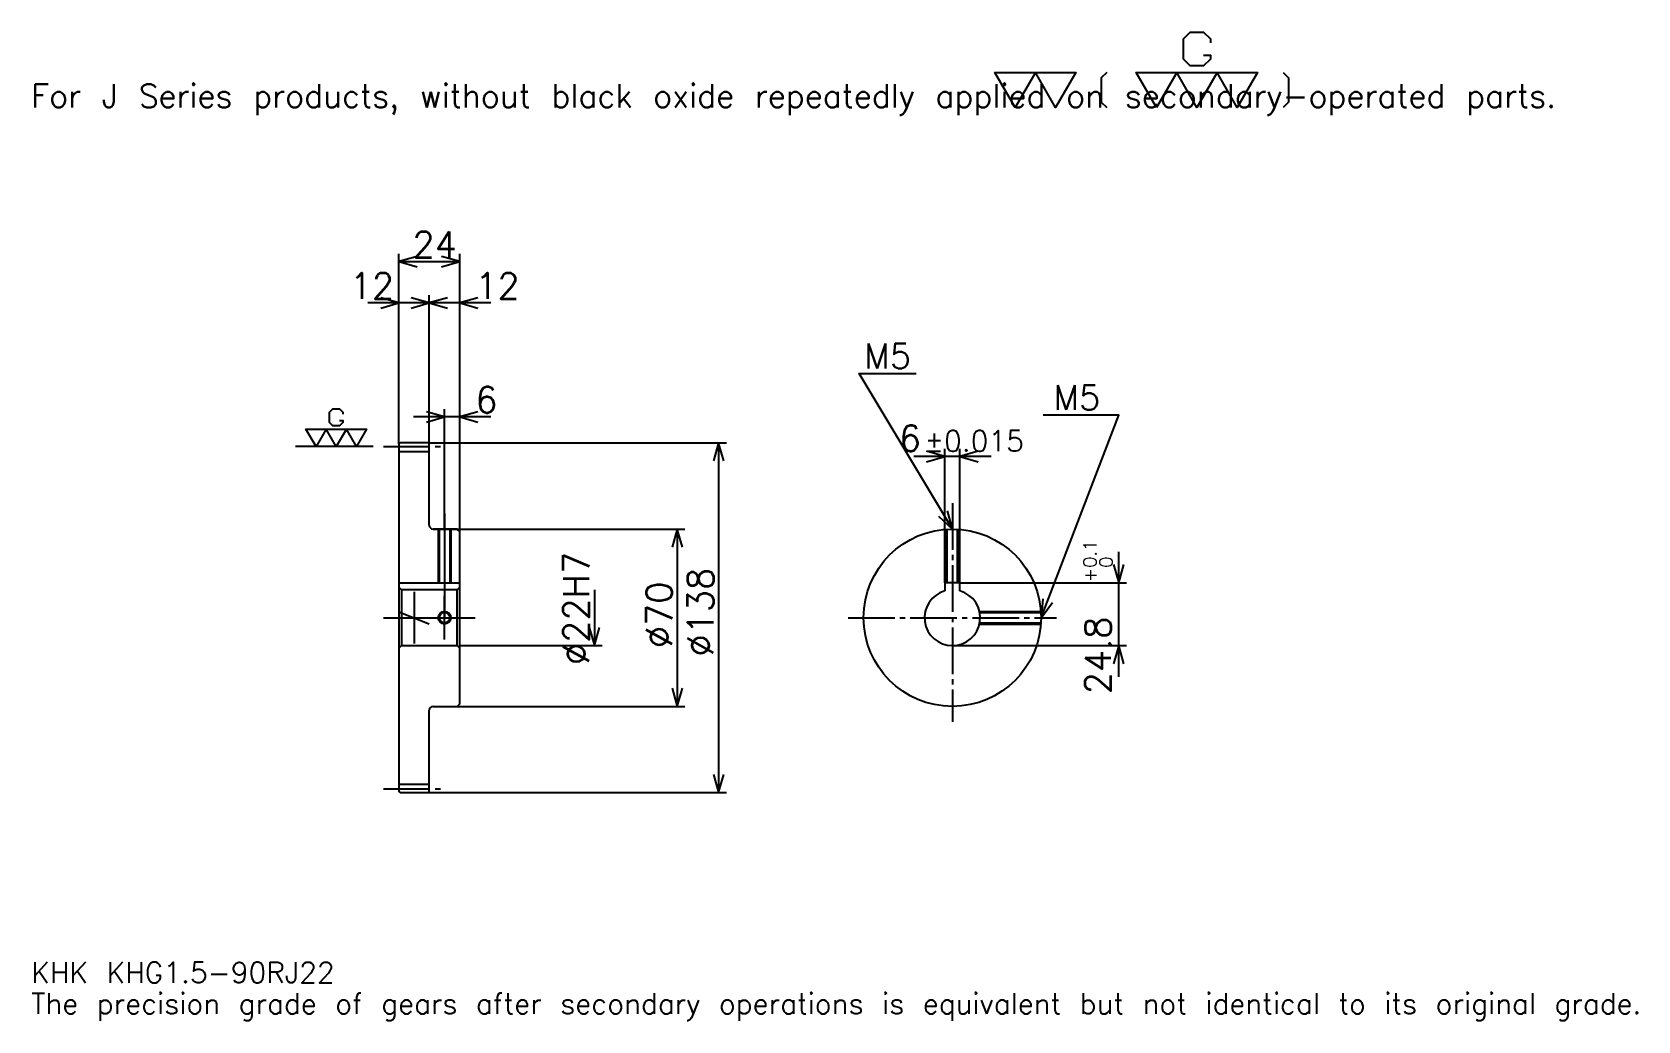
# Model space of a CAD drawing. Extents: x 21 to 654, y 7 to 398.
import ezdxf

# ---------------------------------------------------------------- set-up
doc = ezdxf.new("R2010")
doc.units = 0
doc.linetypes.add('DASHDOT', pattern=[24.521738, 18.391304, -2.043478, 2.043478, -2.043478])
doc.layers.get('0').update_dxf_attribs({"linetype": 'CONTINUOUS'})
doc.layers.add('DASHDOT', color=6, linetype='DASHDOT')
doc.styles.add('KANJI', font='TXT', dxfattribs={"bigfont": 'BIGFONT'})

msp = doc.modelspace()

# ---------------------------------------------------------------- linework, layer by layer
at = {"color": 5}
for p, q in [((165.521729, 235.543488), (165.521729, 310.130432)), ((165.521729, 307.065216), (189.521729, 307.065216)), ((189.521729, 235.543488), (189.521729, 310.130432)), ((177.521729, 235.543488), (177.521729, 293.782623)), ((189.782593, 290.717407), (153.260864, 290.717407)), ((201.782593, 290.717407), (165.260864, 290.717407)), ((183.521729, 235.543488), (183.521729, 248.826096)), ((201.782593, 245.76088), (171.260864, 245.76088)), ((165.521729, 235.043488), (165.521729, 235.543488)), ((177.021729, 235.543488), (189.521729, 235.543488)), ((177.521729, 235.043488), (177.521729, 235.543488)), ((183.521729, 201.543488), (183.521729, 235.543488)), ((183.521729, 201.543488), (183.521729, 235.543488)), ((189.521729, 235.543488), (294.760864, 235.543488)), ((189.521729, 200.543488), (189.521729, 235.543488)), ((291.695648, 235.543488), (291.695648, 97.543488)), ((399.173889, 230.152191), (368.652161, 230.152191)), ((380.913025, 180.343491), (380.913025, 233.217407)), ((386.913025, 180.343491), (386.913025, 233.217407)), ((179.021729, 201.543488), (189.521729, 201.543488)), ((189.521729, 201.543488), (278.413025, 201.543488)), ((275.347809, 201.543488), (275.347809, 131.543488)), ((449.565216, 143.282623), (449.565216, 192.604355)), ((242.652161, 177.543488), (242.652161, 155.543488)), ((386.913025, 180.343491), (452.630432, 180.343491)), ((189.521729, 155.543488), (245.717377, 155.543488)), ((383.913025, 155.543488), (452.630432, 155.543488)), ((179.021729, 131.543488), (189.521729, 131.543488)), ((189.521729, 131.543488), (278.413025, 131.543488)), ((177.021729, 97.543488), (189.521729, 97.543488)), ((189.521729, 97.543488), (294.760864, 97.543488))]:
    msp.add_line(p, q, dxfattribs=at)
at = {"color": 7}
for p, q in [((155.304337, 234.043488), (124.652161, 234.043488)), ((171.521729, 176.76088), (171.521729, 156.326096))]:
    msp.add_line(p, q, dxfattribs=at)
at = {"color": 4}
for p, q in [((165.521729, 232.168488), (177.521729, 232.168488)), ((165.521729, 180.343491), (189.521729, 180.343491)), ((166.521729, 177.543488), (166.521729, 155.543488)), ((188.521729, 177.543488), (189.521729, 178.543488)), ((188.521729, 155.543488), (189.521729, 154.543488)), ((165.521729, 100.918488), (177.521729, 100.918488))]:
    msp.add_line(p, q, dxfattribs=at)
at = {"color": 7}
for points in [[(483.078247, 388.546936), (485.734772, 388.546936), (485.734772, 386.953033), (483.078247, 384.296509), (477.765198, 384.296509), (475.108704, 386.953033), (475.108704, 394.922607), (477.765198, 397.579132), (483.078247, 397.579132), (485.734772, 394.922607), (485.734772, 393.328674)], [(408.695648, 367.82608), (400.726074, 381.639984), (432.60434, 381.639984), (424.634766, 367.82608), (416.665222, 381.639984), (408.695648, 367.82608)], [(444.824341, 381.639984), (442.699127, 379.514771), (442.699127, 369.951294), (444.824341, 367.82608)], [(464.482605, 367.82608), (456.513031, 381.639984), (504.330444, 381.639984), (496.36087, 367.82608), (488.391296, 381.639984), (480.421753, 367.82608), (472.452179, 381.639984), (464.482605, 367.82608)], [(514.425232, 381.639984), (516.550415, 379.514771), (516.550415, 369.951294), (514.425232, 367.82608)], [(142.123901, 244.403931), (143.452164, 244.403931), (143.452164, 243.606964), (142.123901, 242.278702), (139.467377, 242.278702), (138.139114, 243.606964), (138.139114, 247.591751), (139.467377, 248.920013), (142.123901, 248.920013), (143.452164, 247.591751), (143.452164, 246.7948)], [(132.82608, 234.043488), (128.841293, 240.950439), (152.749985, 240.950439), (148.765213, 234.043488), (144.780426, 240.950439), (140.795639, 234.043488), (136.810852, 240.950439), (132.82608, 234.043488)]]:
    msp.add_lwpolyline(points, dxfattribs=at)
at = {"color": 5}
for points in [[(172.673904, 309.108704), (165.521729, 307.065216), (172.673904, 305.021729)], [(182.369553, 305.021729), (189.521729, 307.065216), (182.369553, 309.108704)], [(158.369553, 288.67392), (165.521729, 290.717407), (158.369553, 292.760864)], [(170.369553, 288.67392), (177.521729, 290.717407), (170.369553, 292.760864)], [(184.673904, 292.760864), (177.521729, 290.717407), (184.673904, 288.67392)], [(196.673904, 292.760864), (189.521729, 290.717407), (196.673904, 288.67392)], [(383.913025, 201.543488), (347.130432, 262.847839), (369.608704, 262.847839)], [(176.369553, 243.717407), (183.521729, 245.76088), (176.369553, 247.804352)], [(196.673904, 247.804352), (189.521729, 245.76088), (196.673904, 243.717407)], [(418.913025, 166.543488), (449.565216, 246.5), (419.730408, 246.5)], [(293.739136, 228.391312), (291.695648, 235.543488), (289.652161, 228.391312)], [(373.760864, 228.108704), (380.913025, 230.152191), (373.760864, 232.195663)], [(394.065216, 232.195663), (386.913025, 230.152191), (394.065216, 228.108704)], [(378.481018, 206.625061), (383.913025, 201.543488), (381.985535, 208.727783)], [(277.391296, 194.391312), (275.347809, 201.543488), (273.304321, 194.391312)], [(447.521729, 187.495667), (449.565216, 180.343491), (451.608704, 187.495667)], [(419.565125, 173.953217), (418.913025, 166.543488), (423.381287, 172.490265)], [(240.608673, 162.695663), (242.652161, 155.543488), (244.695648, 162.695663)], [(451.608704, 148.391312), (449.565216, 155.543488), (447.521729, 148.391312)], [(273.304321, 138.695663), (275.347809, 131.543488), (277.391296, 138.695663)], [(289.652161, 104.695663), (291.695648, 97.543488), (293.739136, 104.695663)]]:
    msp.add_lwpolyline(points, dxfattribs=at)
at = {"color": 4}
for points in [[(177.521729, 203.043488), (177.521729, 235.043488), (177.021729, 235.543488), (166.021729, 235.543488), (165.521729, 235.043488), (165.521729, 154.543488)], [(179.021729, 131.543488), (188.521729, 131.543488), (189.521729, 132.543488), (189.521729, 200.543488), (188.521729, 201.543488), (179.021729, 201.543488)], [(181.021729, 201.543488), (181.021729, 180.343491)], [(181.456726, 201.543488), (181.456726, 180.343491)], [(185.586731, 201.543488), (185.586731, 180.343491)], [(186.021729, 201.543488), (186.021729, 180.343491)], [(381.413025, 180.343491), (381.413025, 201.454086)], [(381.848022, 180.343491), (381.848022, 201.482513)], [(385.978027, 180.343491), (385.978027, 201.482513)], [(386.413025, 180.343491), (386.413025, 201.454086)], [(165.521729, 154.543488), (166.521729, 155.543488), (188.521729, 155.543488), (188.521729, 177.543488), (166.521729, 177.543488), (165.521729, 178.543488)], [(386.913025, 177.126495), (386.913025, 180.343491), (380.913025, 180.343491), (380.913025, 177.126495)], [(394.625183, 169.043488), (418.823639, 169.043488)], [(394.717468, 168.60849), (418.852051, 168.60849)], [(394.625183, 164.043488), (418.823639, 164.043488)], [(394.717468, 164.478485), (418.852051, 164.478485)], [(165.521729, 154.543488), (165.521729, 98.043488), (166.021729, 97.543488), (177.021729, 97.543488), (177.521729, 98.043488), (177.521729, 130.043488)]]:
    msp.add_lwpolyline(points, dxfattribs=at)
for centre, radius in [((383.913025, 166.543488), 35), ((183.521729, 166.543488), 2.065)]:
    msp.add_circle(centre, radius, dxfattribs=at)
at = {"color": 7}
msp.add_circle((183.521729, 166.543488), 2.5, dxfattribs=at)
at = {"color": 4}
for centre, radius, start, end in [((179.021729, 203.043488), 1.5, 180, 270), ((383.913025, 166.543488), 11, 105.826620886, 74.173379114), ((179.021729, 130.043488), 1.5, 90, 180)]:
    msp.add_arc(centre, radius, start, end, dxfattribs=at)
at = {"layer": 'DASHDOT', "color": 7}
for p, q in [((159.391296, 234.043488), (183.652161, 234.043488)), ((383.913025, 211.76088), (383.913025, 125.413055)), ((183.521729, 201.543488), (183.521729, 166.543488)), ((159.391296, 166.543488), (195.652161, 166.543488)), ((165.521729, 168.906952), (177.521729, 164.180023)), ((342.782593, 166.543488), (425.043457, 166.543488)), ((159.391296, 99.043488), (183.652161, 99.043488))]:
    msp.add_line(p, q, dxfattribs=at)
for points in [[(183.521729, 207.67392), (183.521729, 174.213058)], [(183.521729, 157.913055), (183.521729, 175.17392)], [(174.891296, 166.543488), (192.152161, 166.543488)]]:
    msp.add_lwpolyline(points, dxfattribs=at)

# ---------------------------------------------------------------- texts
at = {"color": 7, "style": 'KANJI'}
for s, height, p in [('For J Series products, without black oxide repeatedly applied on secondary-operated parts.', 9.195652, (20.434782, 367.82608)), ('24', 10.217391, (170.880417, 308.700012)), ('12', 10.217391, (146.108688, 292.352173)), ('12', 10.217391, (195.652161, 292.352173)), ('M5', 9.808696, (349.173889, 264.891296)), ('6', 10.217391, (195.652161, 247.39566)), ('M5', 9.808696, (423.817383, 248.543488)), ('6', 10.217391, (362.822327, 232.195663)), ('%%p0.015', 8.173913, (372.936279, 232.195663)), ('KHK KHG1.5-90RJ22', 8.173913, (20.434782, 22.47826)), ('The precision grade of gears after secondary operations is equivalent but not identical to its original grade.', 8.173913, (20.434782, 10.217391))]:
    msp.add_text(s, height=height, dxfattribs=at).set_placement(p)
for s, height, p in [('%%c22H7', 10.217391, (240.608673, 147.896744)), ('0.1', 5.108696, (440.778259, 186.276703)), ('%%c138', 10.217391, (289.652161, 151.217407)), ('+', 5.108696, (440.778259, 180.554962)), ('0', 5.108696, (447.113037, 186.276703)), ('%%c70', 10.217391, (273.304321, 154.538055)), ('24.8', 10.217391, (446.5, 136.330048))]:
    msp.add_text(s, height=height, rotation=90, dxfattribs=at).set_placement(p)

doc.saveas('drawing.dxf')
